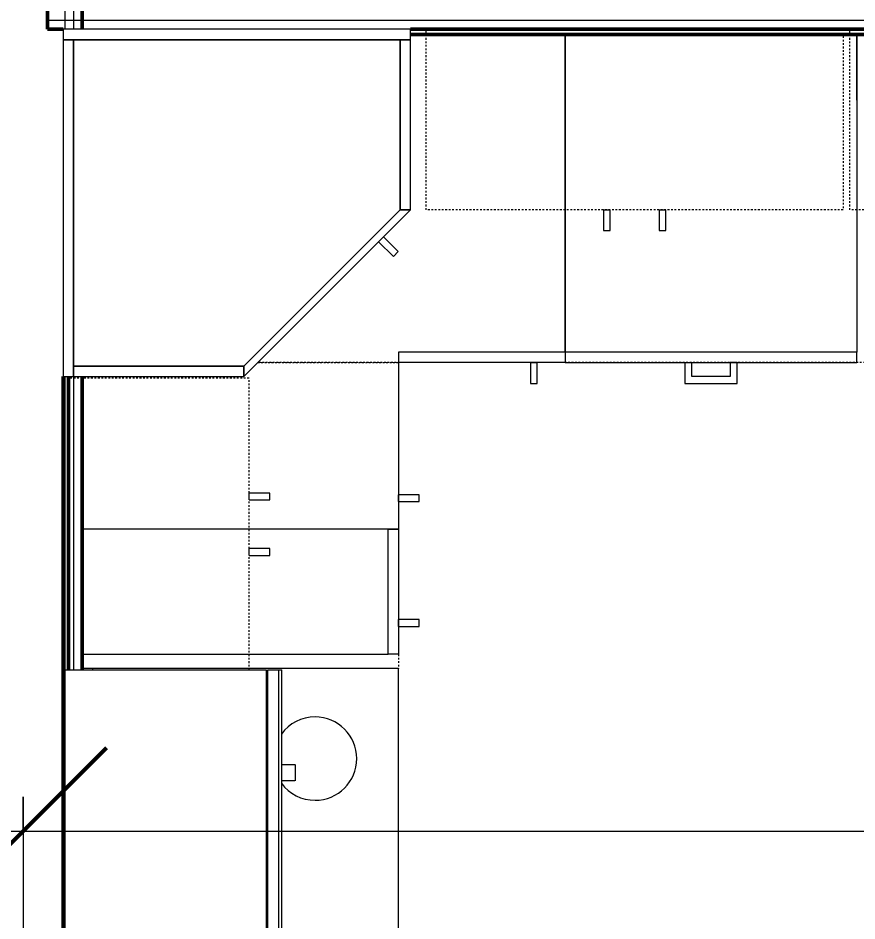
# Model space of a CAD drawing. Header units: inches. Extents: x -4266 to -1814, y 9706 to 12441.
# Drawn here: x -2916.7 to -2856.3, y 11384.2 to 11449.2 of the extents above; entities that cross this region are included whole.
import ezdxf

# ---------------------------------------------------------------- set-up
doc = ezdxf.new("R2010")
doc.units = ezdxf.units.IN
doc.header["$MEASUREMENT"] = 0
doc.linetypes.add('Dash', pattern=[0.25, 0.125, -0.125])
for name, color, linetype, lineweight in [('A-ANNO-DIMS', 211, 'Continuous', 9), ('A-ANNO-DIMS-96', 211, 'Continuous', 9), ('A-WALL', 113, 'Continuous', 13), ('A-WALL-3', 250, 'Continuous', 50), ('A-WALL-4', 10, 'Continuous', 13), ('I-WALL-3', 2, 'Continuous', 50), ('Q-CASE', 31, 'Continuous', 9), ('Q-CASE-2', 7, 'Continuous', 9), ('Q-CASE-4', 7, 'Dash', 9), ('Q-CASE-HDLN-1', 7, 'Dash', 9), ('Q-SPCQ-2', 7, 'Continuous', 9)]:
    doc.layers.add(name, color=color, linetype=linetype, lineweight=lineweight)
doc.styles.add('Century Gothic', font='ufonts.com_century-gothic.ttf', dxfattribs={"height": 9})
doc.dimstyles.new('OD__1_16__Tol__', dxfattribs={"dimscale": 12, "dimtxt": 9.397514, "dimasz": 1, "dimexe": 0.75, "dimexo": 0.5, "dimgap": 0.125, "dimtad": 1, "dimdec": 4, "dimrnd": 0.0625, "dimzin": 3, "dimdsep": 46, "dimlunit": 4, "dimtxsty": 'Century Gothic', "dimblk1": 'OBLIQUE', "dimblk2": 'OBLIQUE', "dimsah": 1, "dimcen": 0.09, "dimdle": 0.75, "dimazin": 0, "dimtfac": 1, "dimtdec": 4, "dimtix": 1, "dimtmove": 0, "dimatfit": 3, "dimfxl": 1, "dimtvp": 1, "dimtfill": 1, "dimfrac": 2, "dimtolj": 1, "dimtzin": 0, "dimarcsym": 2})

# ---------------------------------------------------------------- blocks, each defined once
blk = doc.blocks.new('DIMBLOCK28-FLOOR PLAN - 1ST FLOOR')
at = {"layer": 'A-ANNO-DIMS-96'}
for p, q in [((-2982.324, 11441.602), (-2982.324, 11381.624)), ((-2982.324, 11390.624), (-2982.324, 11441.602)), ((-2916.324, 11393.109), (-2916.324, 11381.624)), ((-2916.324, 11390.624), (-2916.324, 11393.109)), ((-2982.324, 11390.624), (-2916.324, 11390.624))]:
    blk.add_line(p, q, dxfattribs=at)
at = {"layer": 'A-ANNO-DIMS-96', "lineweight": 50}
for p, q in [((-2982.324, 11390.624), (-2976.324, 11396.624)), ((-2916.324, 11390.624), (-2910.324, 11396.624)), ((-2982.324, 11390.624), (-2988.324, 11384.624)), ((-2916.324, 11390.624), (-2922.324, 11384.624))]:
    blk.add_line(p, q, dxfattribs=at)
at = {"layer": 'A-ANNO-DIMS-96', "color": 0, "char_height": 9, "attachment_point": 1, "line_spacing_factor": 0.984502, "style": 'Century Gothic', "bg_fill": 3, "box_fill_scale": 1.25, "bg_fill_color": 256, "bg_fill_true_color": 13158600, "bg_fill_transparency": 0}
for s, insert, width in [('5\' - 6"', (-2965.061, 11403.66), 37.76906), ('66.0', (-2961.555, 11385.892), 29.35605)]:
    blk.add_mtext(s, dxfattribs=dict(at, insert=insert, width=width))
blk = doc.blocks.new('_Oblique')
at = {"color": 0, "linetype": 'ByBlock', "lineweight": -2}
blk.add_line((-0.5, -0.5), (0.5, 0.5), dxfattribs=at)
blk = doc.blocks.new('DIMBLOCK29-FLOOR PLAN - 1ST FLOOR')
at = {"layer": 'A-ANNO-DIMS-96', "lineweight": 50}
for p, q in [((-2916.324, 11390.624), (-2910.324, 11396.624)), ((-2714.724, 11390.624), (-2708.724, 11396.624)), ((-2916.324, 11390.624), (-2922.324, 11384.624)), ((-2714.724, 11390.624), (-2720.724, 11384.624))]:
    blk.add_line(p, q, dxfattribs=at)
at = {"layer": 'A-ANNO-DIMS-96'}
for p, q in [((-2916.324, 11393.109), (-2916.324, 11381.624)), ((-2916.324, 11390.624), (-2916.324, 11393.109)), ((-2714.724, 11393.109), (-2714.724, 11381.624)), ((-2714.724, 11390.624), (-2714.724, 11393.109)), ((-2916.324, 11390.624), (-2714.724, 11390.624))]:
    blk.add_line(p, q, dxfattribs=at)
at = {"layer": 'A-ANNO-DIMS-96', "color": 0, "char_height": 9, "attachment_point": 1, "line_spacing_factor": 0.984502, "style": 'Century Gothic', "bg_fill": 3, "box_fill_scale": 1.25, "bg_fill_color": 256, "bg_fill_true_color": 13158600, "bg_fill_transparency": 0}
for s, insert, width in [('16\' - 9 5/8"', (-2846.252, 11403.66), 73.74811), ('201.6', (-2831.261, 11385.892), 37.76906)]:
    blk.add_mtext(s, dxfattribs=dict(at, insert=insert, width=width))

msp = doc.modelspace()

# ---------------------------------------------------------------- linework, layer by layer
at = {"layer": 'A-WALL'}
for p, q in [((-2913.32374, 11641.2394), (-2913.32374, 11448.3644)), ((-2912.69874, 11641.2394), (-2912.69874, 11448.3644)), ((-2913.32374, 11423.3644), (-2913.32374, 11402.23379)), ((-2912.69874, 11423.3644), (-2912.69874, 11402.23379))]:
    msp.add_line(p, q, dxfattribs=at)
at = {"layer": 'A-WALL-3'}
for p, q in [((-2914.57374, 11453.1144), (-2914.57374, 11448.3644)), ((-2914.57374, 11448.3644), (-2913.45014, 11448.3644)), ((-2888.45014, 11448.3644), (-2763.23483, 11448.3644)), ((-2763.23483, 11448.3644), (-2888.45014, 11448.3644)), ((-2888.45014, 11447.9894), (-2763.23483, 11447.9894))]:
    msp.add_line(p, q, dxfattribs=at)
at = {"layer": 'A-WALL-4'}
msp.add_line((-2763.23483, 11448.9894), (-2914.57374, 11448.9894), dxfattribs=at)
at = {"layer": 'I-WALL-3'}
for p, q in [((-2912.07374, 11448.3644), (-2912.07374, 11640.6144)), ((-2912.07374, 11402.23379), (-2912.07374, 11423.3644))]:
    msp.add_line(p, q, dxfattribs=at)
at = {"layer": 'Q-CASE'}
for p, q in [((-2900.45014, 11423.3644), (-2888.45014, 11435.3644)), ((-2889.20014, 11435.3644), (-2900.45014, 11424.1144)), ((-2888.45014, 11435.3644), (-2889.20014, 11435.3644)), ((-2900.45014, 11424.1144), (-2900.45014, 11423.3644))]:
    msp.add_line(p, q, dxfattribs=at)
at = {"layer": 'Q-CASE-2'}
for p, q in [((-2888.45014, 11448.3644), (-2913.45014, 11448.3644)), ((-2888.45014, 11447.6144), (-2888.45014, 11448.3644)), ((-2889.20014, 11435.3644), (-2889.20014, 11447.6144)), ((-2888.45014, 11447.6144), (-2889.20014, 11447.6144)), ((-2889.20014, 11447.6144), (-2889.20014, 11435.3644)), ((-2888.45014, 11435.3644), (-2888.45014, 11447.6144)), ((-2877.32374, 11425.1144), (-2877.32374, 11447.9894)), ((-2877.32374, 11447.9894), (-2877.32374, 11424.3644)), ((-2856.32374, 11447.9894), (-2856.32374, 11425.1144)), ((-2856.32374, 11443.26704), (-2856.32374, 11447.9894)), ((-2856.32374, 11447.9894), (-2856.32374, 11443.26704)), ((-2900.45014, 11424.1144), (-2889.20014, 11435.3644)), ((-2889.20014, 11435.3644), (-2888.45014, 11435.3644)), ((-2874.56218, 11435.3644), (-2874.07374, 11435.3644)), ((-2874.56218, 11435.3644), (-2874.56218, 11433.86514)), ((-2874.07374, 11433.86514), (-2874.07374, 11435.3644)), ((-2870.56218, 11435.3644), (-2870.07374, 11435.3644)), ((-2870.56218, 11435.3644), (-2870.56218, 11433.86514)), ((-2870.07374, 11433.86514), (-2870.07374, 11435.3644)), ((-2889.34272, 11432.35155), (-2890.40285, 11433.41168)), ((-2874.56218, 11433.86514), (-2874.07374, 11433.86514)), ((-2870.56218, 11433.86514), (-2870.07374, 11433.86514)), ((-2890.74824, 11433.0663), (-2889.6881, 11432.00617)), ((-2889.6881, 11432.00617), (-2889.34272, 11432.35155)), ((-2889.32374, 11425.1144), (-2889.32374, 11412.3644)), ((-2877.32374, 11425.1144), (-2889.32374, 11425.1144)), ((-2889.32374, 11425.1144), (-2889.32374, 11424.3644)), ((-2877.32374, 11425.1144), (-2877.32374, 11424.3644)), ((-2856.32374, 11425.1144), (-2877.32374, 11425.1144)), ((-2856.32374, 11424.3644), (-2856.32374, 11425.1144)), ((-2889.32374, 11424.3644), (-2889.32374, 11412.3644)), ((-2877.32374, 11424.3644), (-2889.32374, 11424.3644)), ((-2879.82374, 11424.3644), (-2879.33529, 11424.3644)), ((-2879.82374, 11424.3644), (-2879.82374, 11422.86514)), ((-2879.33529, 11422.86514), (-2879.33529, 11424.3644)), ((-2877.32374, 11424.3644), (-2856.32374, 11424.3644)), ((-2868.69874, 11424.3644), (-2868.19936, 11424.3644)), ((-2868.69874, 11424.3644), (-2868.69874, 11422.8644)), ((-2868.19936, 11423.36377), (-2868.19936, 11424.3644)), ((-2864.94874, 11424.3644), (-2865.44811, 11424.3644)), ((-2865.44811, 11424.3644), (-2865.44811, 11423.36377)), ((-2864.94874, 11422.8644), (-2864.94874, 11424.3644)), ((-2900.45014, 11423.3644), (-2900.45014, 11424.1144)), ((-2879.82374, 11422.86514), (-2879.33529, 11422.86514)), ((-2868.69874, 11422.8644), (-2864.94874, 11422.8644)), ((-2865.44811, 11423.36377), (-2868.19936, 11423.36377)), ((-2900.07514, 11414.48379), (-2900.07514, 11414.97223)), ((-2898.57588, 11414.97223), (-2900.07514, 11414.97223)), ((-2900.07514, 11414.48379), (-2898.57588, 11414.48379)), ((-2898.57588, 11414.48379), (-2898.57588, 11414.97223)), ((-2889.3278, 11414.3644), (-2889.3278, 11414.85284)), ((-2887.82854, 11414.85284), (-2889.3278, 11414.85284)), ((-2887.82854, 11414.3644), (-2887.82854, 11414.85284)), ((-2889.3278, 11414.3644), (-2887.82854, 11414.3644)), ((-2890.07374, 11412.3644), (-2889.32374, 11412.3644)), ((-2900.07514, 11410.48379), (-2900.07514, 11410.97223)), ((-2898.57588, 11410.97223), (-2900.07514, 11410.97223)), ((-2898.57588, 11410.48379), (-2898.57588, 11410.97223)), ((-2900.07514, 11410.48379), (-2898.57588, 11410.48379))]:
    msp.add_line(p, q, dxfattribs=at)
at = {"layer": 'Q-CASE-4'}
for p, q in [((-2887.32374, 11435.3644), (-2887.32374, 11448.3644)), ((-2887.32374, 11448.3644), (-2857.32374, 11448.3644)), ((-2857.32374, 11448.3644), (-2857.32374, 11435.3644)), ((-2856.82374, 11435.3644), (-2856.82374, 11448.3644)), ((-2856.82374, 11448.3644), (-2823.82374, 11448.3644)), ((-2857.32374, 11435.3644), (-2887.32374, 11435.3644)), ((-2823.82374, 11435.3644), (-2856.82374, 11435.3644))]:
    msp.add_line(p, q, dxfattribs=at)
at = {"layer": 'Q-CASE-HDLN-1'}
for p, q in [((-2763.23483, 11424.3644), (-2899.45014, 11424.3644)), ((-2899.45014, 11424.3644), (-2889.32374, 11424.3644))]:
    msp.add_line(p, q, dxfattribs=at)

# ---------------------------------------------------------------- next in the draw order: dimensions: what is measured, and where the dimension line sits
at = {"layer": 'A-ANNO-DIMS'}
dim = msp.add_linear_dim(base=(-2916.32374, 11390.62405), p1=(-2982.32374, 11447.6019), p2=(-2916.32374, 11399.10933), dimstyle='OD__1_16__Tol__', override={"dimpost": '<>\\X', "dimfxl": 81.899505}, dxfattribs=at)
dim.commit()
dim.dimension.update_dxf_attribs({"geometry": 'DIMBLOCK28-FLOOR PLAN - 1ST FLOOR', "text_midpoint": (-2949.32374, 11390.62405)})

# ---------------------------------------------------------------- next in the draw order: linework, layer by layer
at = {"layer": 'Q-CASE-2'}
for p, q in [((-2913.45014, 11448.3644), (-2913.45014, 11447.6144)), ((-2912.70014, 11447.6144), (-2913.45014, 11447.6144)), ((-2913.45014, 11447.6144), (-2913.45014, 11423.3644)), ((-2913.45014, 11447.6144), (-2888.45014, 11447.6144)), ((-2912.70014, 11447.6144), (-2912.70014, 11424.1144)), ((-2889.20014, 11447.6144), (-2912.70014, 11447.6144)), ((-2912.70014, 11423.3644), (-2912.70014, 11447.6144)), ((-2912.70014, 11424.1144), (-2900.45014, 11424.1144)), ((-2900.45014, 11424.1144), (-2912.70014, 11424.1144)), ((-2912.70014, 11424.1144), (-2912.70014, 11423.3644)), ((-2913.45014, 11423.3644), (-2912.70014, 11423.3644)), ((-2912.70014, 11423.3644), (-2900.45014, 11423.3644)), ((-2889.32374, 11412.3644), (-2912.07374, 11412.3644)), ((-2890.07374, 11412.3644), (-2912.07374, 11412.3644))]:
    msp.add_line(p, q, dxfattribs=at)
at = {"layer": 'Q-CASE-4'}
msp.add_line((-2900.07514, 11423.23379), (-2913.07514, 11423.23379), dxfattribs=at)

# ---------------------------------------------------------------- next in the draw order: dimensions: what is measured, and where the dimension line sits
at = {"layer": 'A-ANNO-DIMS'}
dim = msp.add_linear_dim(base=(-2714.72374, 11390.62405), p1=(-2916.32374, 11399.10933), p2=(-2714.72374, 11399.10933), dimstyle='OD__1_16__Tol__', override={"dimpost": '<>\\X', "dimfxl": 201.6}, dxfattribs=at)
dim.commit()
dim.dimension.update_dxf_attribs({"geometry": 'DIMBLOCK29-FLOOR PLAN - 1ST FLOOR', "text_midpoint": (-2815.52374, 11390.62405)})

# ---------------------------------------------------------------- next in the draw order: linework, layer by layer
at = {"layer": 'A-WALL-3'}
for p, q in [((-2913.45014, 11423.3644), (-2913.45014, 11359.3519)), ((-2913.07514, 11402.23379), (-2913.07514, 11423.3644))]:
    msp.add_line(p, q, dxfattribs=at)
at = {"layer": 'Q-CASE-2'}
for p, q in [((-2890.07374, 11403.3644), (-2890.07374, 11412.3644)), ((-2889.32374, 11412.3644), (-2889.32374, 11403.3644)), ((-2889.32374, 11405.37595), (-2889.32374, 11405.8644)), ((-2887.82448, 11405.8644), (-2889.32374, 11405.8644)), ((-2889.32374, 11405.37595), (-2887.82448, 11405.37595)), ((-2887.82448, 11405.37595), (-2887.82448, 11405.8644)), ((-2912.07374, 11403.3644), (-2890.07374, 11403.3644)), ((-2889.32374, 11403.3644), (-2890.07374, 11403.3644)), ((-2913.32374, 11402.23379), (-2898.83555, 11402.23379)), ((-2913.32374, 11402.23379), (-2913.32374, 11372.3519)), ((-2898.83555, 11402.23379), (-2898.83555, 11372.3519)), ((-2898.71744, 11372.3519), (-2898.71744, 11402.23379)), ((-2898.71744, 11402.23379), (-2897.93004, 11402.23379)), ((-2897.93004, 11402.23379), (-2897.7244, 11402.23379)), ((-2897.93004, 11372.3519), (-2897.93004, 11402.23379)), ((-2897.7244, 11372.3519), (-2897.7244, 11402.23379)), ((-2897.68896, 11395.43377), (-2896.77376, 11395.43377)), ((-2896.72459, 11394.24166), (-2896.72459, 11395.43377)), ((-2896.77376, 11394.24166), (-2897.68896, 11394.24166))]:
    msp.add_line(p, q, dxfattribs=at)
at = {"layer": 'Q-CASE-4'}
for p, q in [((-2913.07514, 11423.23379), (-2913.07514, 11402.23379)), ((-2900.07514, 11402.23379), (-2900.07514, 11423.23379)), ((-2913.07514, 11402.23379), (-2900.07514, 11402.23379))]:
    msp.add_line(p, q, dxfattribs=at)
at = {"layer": 'Q-CASE-HDLN-1'}
msp.add_line((-2889.32374, 11424.3644), (-2889.32374, 11402.3519), dxfattribs=at)
at = {"layer": 'Q-SPCQ-2'}
for p, q in [((-2889.32374, 11402.3519), (-2912.07374, 11402.3519)), ((-2911.32374, 11402.23379), (-2911.32374, 11402.3519)), ((-2889.32374, 11372.3519), (-2889.32374, 11402.3519))]:
    msp.add_line(p, q, dxfattribs=at)
for start, end in [(90, 143.8773135), (270, 90), (216.1226865, 270)]:
    msp.add_arc((-2895.32374, 11395.8519), 3, start, end, dxfattribs=at)

doc.saveas('drawing.dxf')
